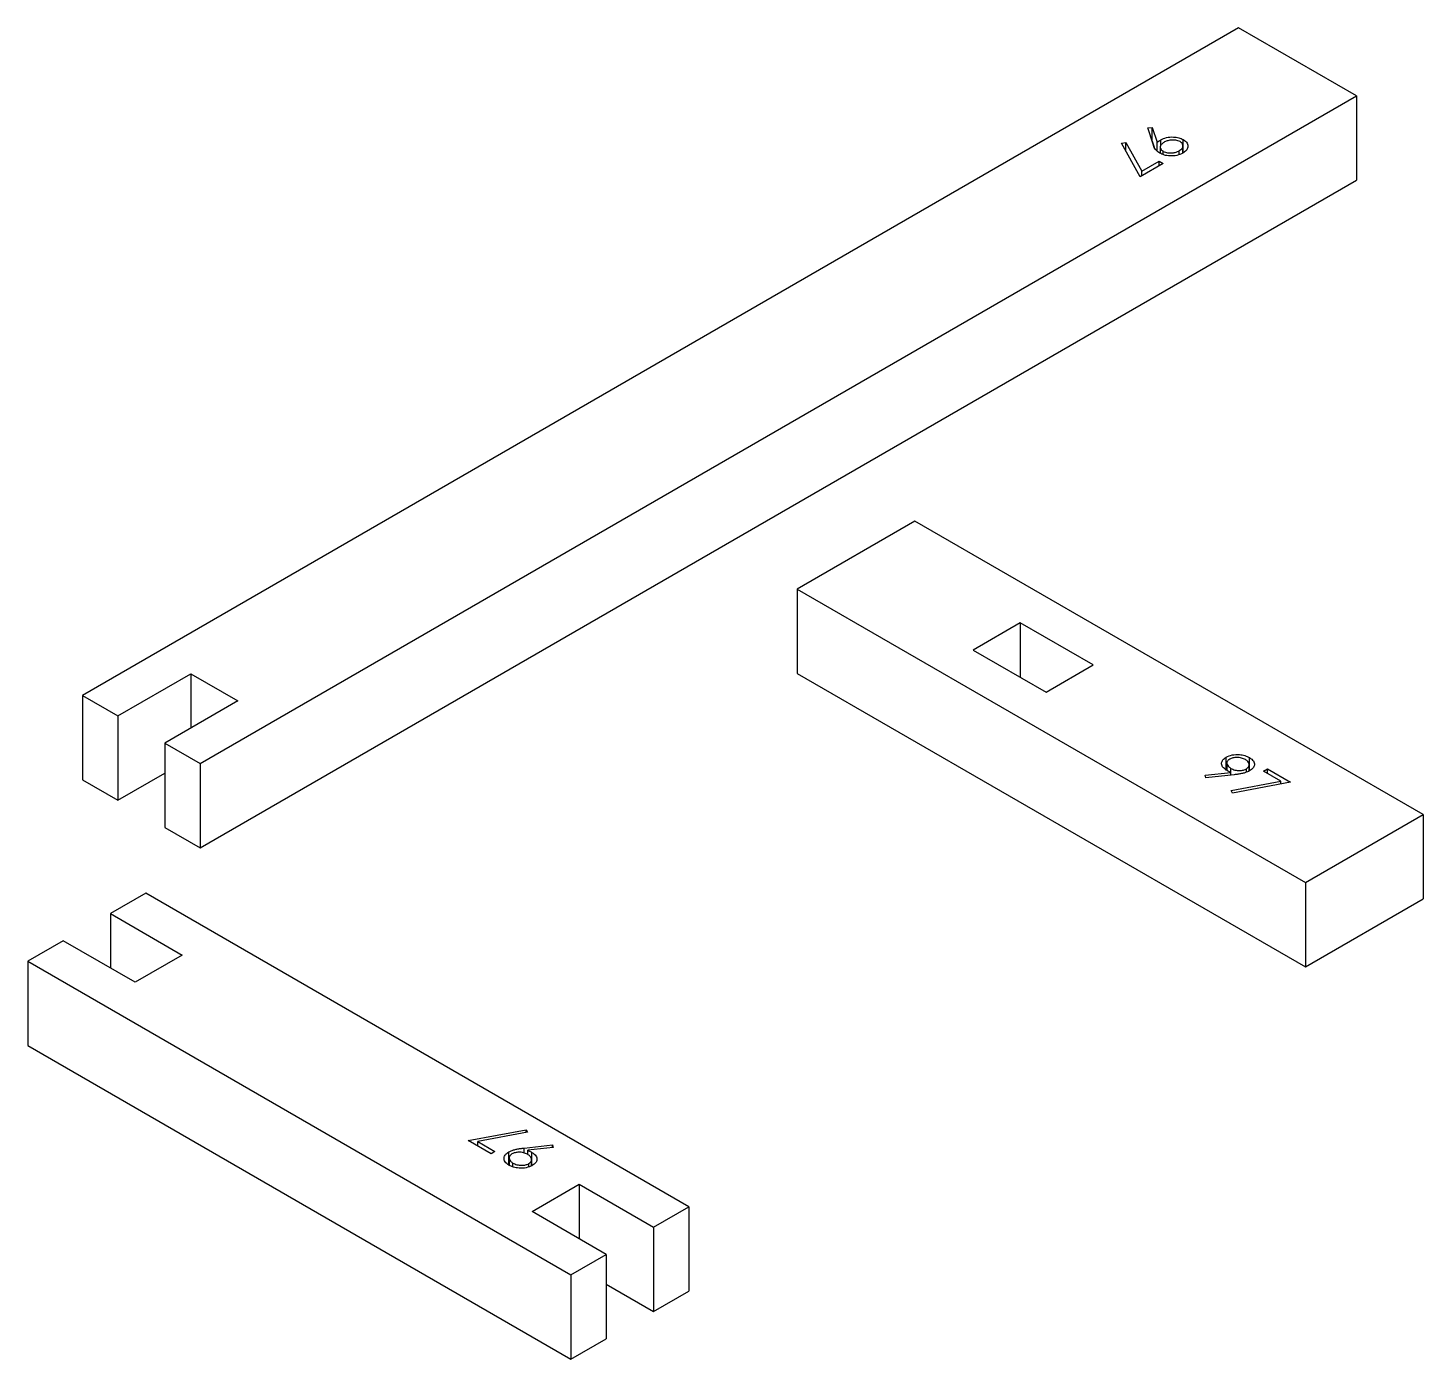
# Model space of a CAD drawing. Header units: millimetres. Extents: x 36 to 151, y 48 to 186.
# Drawn here: x 51.54 to 68.3, y 153.82 to 169.79 of the extents above; entities that cross this region are included whole.
import ezdxf

# ---------------------------------------------------------------- set-up
doc = ezdxf.new("R2010")
doc.units = ezdxf.units.MM

msp = doc.modelspace()

# ---------------------------------------------------------------- linework, layer by layer
at = {"color": 7, "linetype": 'Continuous', "lineweight": 25}
for p, q in [((66.08, 169.795), (52.2, 161.782)), ((67.495, 168.978), (66.08, 169.795)), ((53.614, 160.965), (67.495, 168.978)), ((67.495, 168.978), (67.495, 167.966)), ((64.99, 168.594), (65.044, 168.6)), ((65.054, 168.398), (64.99, 168.594)), ((65.044, 168.6), (65.102, 168.422)), ((65.044, 168.436), (65.044, 168.6)), ((64.673, 168.411), (64.727, 168.42)), ((64.898, 168.009), (64.673, 168.411)), ((64.727, 168.42), (64.92, 168.075)), ((64.727, 168.315), (64.727, 168.42)), ((65.041, 168.436), (65.044, 168.436)), ((65.044, 168.436), (65.069, 168.362)), ((65.102, 168.317), (65.102, 168.422)), ((65.14, 168.364), (65.14, 168.289)), ((65.146, 168.377), (65.146, 168.452)), ((65.412, 168.293), (65.412, 168.382)), ((65.416, 168.291), (65.416, 168.454)), ((64.92, 168.075), (65.128, 168.195)), ((65.128, 168.195), (65.174, 168.169)), ((65.128, 168.142), (65.128, 168.195)), ((65.177, 168.274), (65.177, 168.313)), ((65.367, 168.276), (65.367, 168.32)), ((65.174, 168.169), (64.898, 168.009)), ((64.92, 168.022), (64.92, 168.075)), ((53.614, 159.953), (67.495, 167.966)), ((62.194, 163.875), (60.779, 163.058)), ((68.296, 160.352), (62.194, 163.875)), ((60.779, 163.058), (66.882, 159.535)), ((60.779, 163.058), (60.779, 162.046)), ((63.459, 162.654), (62.894, 162.327)), ((64.336, 162.148), (63.459, 162.654)), ((63.459, 162.654), (63.459, 162.001)), ((62.894, 162.327), (63.77, 161.821)), ((52.624, 161.537), (53.501, 162.043)), ((53.501, 162.043), (54.067, 161.716)), ((53.501, 162.043), (53.501, 161.39)), ((60.779, 162.046), (66.882, 158.523)), ((63.77, 161.821), (64.336, 162.148)), ((52.2, 161.782), (52.624, 161.537)), ((52.2, 161.782), (52.2, 160.769)), ((54.067, 161.716), (53.19, 161.21)), ((52.624, 161.537), (52.624, 160.524)), ((53.19, 161.21), (53.19, 160.198)), ((53.19, 161.21), (53.614, 160.965)), ((65.931, 160.883), (65.931, 161.04)), ((66.212, 160.874), (66.212, 161.037)), ((52.624, 160.524), (53.19, 160.851)), ((53.614, 160.965), (53.614, 159.953)), ((65.679, 160.825), (65.986, 160.859)), ((65.689, 160.794), (65.679, 160.825)), ((66.029, 160.831), (65.689, 160.794)), ((65.941, 160.971), (65.941, 160.881)), ((65.941, 160.971), (65.941, 160.881)), ((65.986, 160.826), (65.986, 160.859)), ((65.989, 160.826), (65.989, 160.906)), ((66.175, 160.861), (66.175, 160.902)), ((66.209, 160.875), (66.209, 160.95)), ((66.209, 160.875), (66.209, 160.95)), ((66.38, 160.874), (66.426, 160.9)), ((66.588, 160.753), (66.38, 160.874)), ((66.426, 160.9), (66.702, 160.741)), ((66.426, 160.847), (66.426, 160.9)), ((52.2, 160.769), (52.624, 160.524)), ((65.99, 160.642), (66.588, 160.753)), ((66.006, 160.611), (65.99, 160.642)), ((66.702, 160.741), (66.006, 160.611)), ((66.588, 160.719), (66.588, 160.753)), ((66.882, 159.535), (68.296, 160.352)), ((68.296, 160.352), (68.296, 159.339)), ((53.19, 160.198), (53.614, 159.953)), ((66.882, 159.535), (66.882, 158.523)), ((52.959, 159.409), (52.535, 159.164)), ((59.479, 155.645), (52.959, 159.409)), ((66.882, 158.523), (68.296, 159.339)), ((52.535, 159.164), (53.398, 158.666)), ((52.535, 159.164), (52.535, 158.51)), ((51.969, 158.837), (51.545, 158.592)), ((52.832, 158.339), (51.969, 158.837)), ((53.398, 158.666), (52.832, 158.339)), ((51.545, 158.592), (58.065, 154.828)), ((51.545, 158.592), (51.545, 157.58)), ((51.545, 157.58), (58.065, 153.816)), ((56.83, 156.439), (57.527, 156.569)), ((57.543, 156.538), (56.945, 156.427)), ((57.527, 156.569), (57.543, 156.538)), ((57.527, 156.535), (57.527, 156.569)), ((57.107, 156.28), (56.83, 156.439)), ((56.945, 156.427), (57.153, 156.307)), ((56.945, 156.374), (56.945, 156.427)), ((57.153, 156.307), (57.107, 156.28)), ((57.319, 156.14), (57.319, 156.303)), ((57.503, 156.349), (57.843, 156.386)), ((57.503, 156.29), (57.503, 156.349)), ((57.853, 156.355), (57.546, 156.322)), ((57.546, 156.272), (57.546, 156.322)), ((57.597, 156.133), (57.597, 156.296)), ((57.843, 156.386), (57.853, 156.355)), ((57.843, 156.354), (57.843, 156.386)), ((57.323, 156.231), (57.323, 156.142)), ((57.369, 156.123), (57.369, 156.169)), ((57.559, 156.124), (57.559, 156.162)), ((57.591, 156.136), (57.591, 156.209)), ((57.598, 155.588), (58.164, 155.914)), ((58.164, 155.914), (59.054, 155.4)), ((58.164, 155.914), (58.164, 155.261)), ((59.054, 155.4), (59.479, 155.645)), ((59.479, 155.645), (59.479, 154.632)), ((58.489, 155.073), (57.598, 155.588)), ((59.054, 155.4), (59.054, 154.387)), ((58.065, 154.828), (58.489, 155.073)), ((58.489, 155.073), (58.489, 154.061)), ((58.065, 154.828), (58.065, 153.816)), ((58.489, 154.714), (59.054, 154.387)), ((59.054, 154.387), (59.479, 154.632)), ((58.065, 153.816), (58.489, 154.061))]:
    msp.add_line(p, q, dxfattribs=at)
for points, knots in [([(65.134, 168.292), (65.119, 168.302), (65.095, 168.319), (65.075, 168.347), (65.062, 168.372), (65.057, 168.389), (65.054, 168.398)], [0, 0, 0, 0, 0.339295, 0.559425, 0.779695, 1, 1, 1, 1]), ([(65.102, 168.422), (65.11, 168.428), (65.123, 168.438), (65.139, 168.447), (65.146, 168.452)], [0, 0, 0, 0, 0.559944, 1, 1, 1, 1]), ([(65.184, 168.421), (65.172, 168.412), (65.146, 168.395), (65.137, 168.363), (65.147, 168.334), (65.167, 168.32), (65.177, 168.313)], [0, 0, 0, 0, 0.280319, 0.55953, 0.779753, 1, 1, 1, 1]), ([(65.146, 168.452), (65.168, 168.462), (65.212, 168.482), (65.293, 168.488), (65.365, 168.479), (65.399, 168.462), (65.416, 168.454)], [0, 0, 0, 0, 0.279814, 0.559489, 0.779635, 1, 1, 1, 1]), ([(65.378, 168.43), (65.362, 168.437), (65.328, 168.45), (65.27, 168.449), (65.22, 168.439), (65.196, 168.427), (65.184, 168.421)], [0, 0, 0, 0, 0.278472, 0.558424, 0.779098, 1, 1, 1, 1]), ([(65.367, 168.32), (65.38, 168.329), (65.405, 168.347), (65.415, 168.379), (65.408, 168.408), (65.388, 168.423), (65.378, 168.43)], [0, 0, 0, 0, 0.280092, 0.560011, 0.780131, 1, 1, 1, 1]), ([(65.416, 168.454), (65.435, 168.441), (65.471, 168.414), (65.476, 168.365), (65.455, 168.323), (65.426, 168.302), (65.411, 168.292)], [0, 0, 0, 0, 0.2795384, 0.558851, 0.7794523, 1, 1, 1, 1]), ([(65.411, 168.292), (65.388, 168.282), (65.342, 168.261), (65.26, 168.255), (65.187, 168.267), (65.151, 168.283), (65.134, 168.292)], [0, 0, 0, 0, 0.27973, 0.559163, 0.779612, 1, 1, 1, 1]), ([(65.177, 168.313), (65.193, 168.306), (65.225, 168.293), (65.283, 168.293), (65.331, 168.302), (65.355, 168.314), (65.367, 168.32)], [0, 0, 0, 0, 0.278722, 0.558569, 0.779171, 1, 1, 1, 1]), ([(65.936, 160.884), (65.918, 160.897), (65.882, 160.922), (65.872, 160.969), (65.888, 161.01), (65.917, 161.03), (65.931, 161.04)], [0, 0, 0, 0, 0.2798143, 0.5594885, 0.7796351, 1, 1, 1, 1]), ([(65.936, 160.884), (65.918, 160.897), (65.882, 160.922), (65.872, 160.969), (65.888, 161.01), (65.917, 161.03), (65.931, 161.04)], [0, 0, 0, 0, 0.2798143, 0.5594885, 0.7796351, 1, 1, 1, 1]), ([(65.931, 161.04), (65.955, 161.051), (66.001, 161.072), (66.086, 161.075), (66.159, 161.062), (66.194, 161.045), (66.212, 161.037)], [0, 0, 0, 0, 0.2795384, 0.558851, 0.7794523, 1, 1, 1, 1]), ([(65.931, 161.04), (65.955, 161.051), (66.001, 161.072), (66.086, 161.075), (66.159, 161.062), (66.194, 161.045), (66.212, 161.037)], [0, 0, 0, 0, 0.279538, 0.558851, 0.779452, 1, 1, 1, 1]), ([(65.974, 161.018), (65.962, 161.009), (65.938, 160.989), (65.94, 160.955), (65.958, 160.927), (65.979, 160.913), (65.989, 160.906)], [0, 0, 0, 0, 0.278472, 0.558424, 0.779098, 1, 1, 1, 1]), ([(65.974, 161.018), (65.962, 161.009), (65.938, 160.989), (65.94, 160.955), (65.958, 160.927), (65.979, 160.913), (65.989, 160.906)], [0, 0, 0, 0, 0.278472, 0.558424, 0.779098, 1, 1, 1, 1]), ([(66.164, 161.012), (66.148, 161.019), (66.118, 161.033), (66.062, 161.039), (66.011, 161.035), (65.986, 161.024), (65.974, 161.018)], [0, 0, 0, 0, 0.280092, 0.560011, 0.780131, 1, 1, 1, 1]), ([(66.164, 161.012), (66.148, 161.019), (66.118, 161.033), (66.062, 161.039), (66.011, 161.035), (65.986, 161.024), (65.974, 161.018)], [0, 0, 0, 0, 0.280092, 0.560011, 0.780131, 1, 1, 1, 1]), ([(66.175, 160.902), (66.187, 160.911), (66.211, 160.93), (66.21, 160.963), (66.194, 160.991), (66.174, 161.005), (66.164, 161.012)], [0, 0, 0, 0, 0.2787219, 0.5585693, 0.7791712, 1, 1, 1, 1]), ([(66.175, 160.902), (66.187, 160.911), (66.211, 160.93), (66.21, 160.963), (66.194, 160.991), (66.174, 161.005), (66.164, 161.012)], [0, 0, 0, 0, 0.2787219, 0.5585693, 0.7791712, 1, 1, 1, 1]), ([(66.212, 161.037), (66.23, 161.024), (66.266, 160.997), (66.275, 160.95), (66.256, 160.908), (66.227, 160.887), (66.213, 160.877)], [0, 0, 0, 0, 0.2797299, 0.5591633, 0.7796116, 1, 1, 1, 1]), ([(66.212, 161.037), (66.23, 161.024), (66.266, 160.997), (66.275, 160.95), (66.256, 160.908), (66.227, 160.887), (66.213, 160.877)], [0, 0, 0, 0, 0.2797299, 0.5591633, 0.7796116, 1, 1, 1, 1]), ([(65.986, 160.859), (65.977, 160.863), (65.959, 160.871), (65.943, 160.88), (65.936, 160.884)], [0, 0, 0, 0, 0.559944, 1, 1, 1, 1]), ([(65.986, 160.859), (65.977, 160.863), (65.959, 160.871), (65.943, 160.88), (65.936, 160.884)], [0, 0, 0, 0, 0.559944, 1, 1, 1, 1]), ([(65.989, 160.906), (66.004, 160.899), (66.034, 160.884), (66.09, 160.879), (66.14, 160.885), (66.164, 160.896), (66.175, 160.902)], [0, 0, 0, 0, 0.280319, 0.55953, 0.779753, 1, 1, 1, 1]), ([(65.989, 160.906), (66.004, 160.899), (66.034, 160.884), (66.09, 160.879), (66.14, 160.885), (66.164, 160.896), (66.175, 160.902)], [0, 0, 0, 0, 0.280319, 0.55953, 0.779753, 1, 1, 1, 1]), ([(66.213, 160.877), (66.195, 160.869), (66.166, 160.855), (66.116, 160.843), (66.073, 160.836), (66.044, 160.832), (66.029, 160.831)], [0, 0, 0, 0, 0.339295, 0.559425, 0.779695, 1, 1, 1, 1]), ([(66.213, 160.877), (66.195, 160.869), (66.166, 160.855), (66.116, 160.843), (66.073, 160.836), (66.044, 160.832), (66.029, 160.831)], [0, 0, 0, 0, 0.339295, 0.559425, 0.779695, 1, 1, 1, 1]), ([(57.321, 156.143), (57.303, 156.156), (57.267, 156.183), (57.257, 156.231), (57.276, 156.273), (57.305, 156.293), (57.319, 156.303)], [0, 0, 0, 0, 0.27973, 0.559163, 0.779612, 1, 1, 1, 1]), ([(57.319, 156.303), (57.337, 156.312), (57.367, 156.326), (57.416, 156.337), (57.459, 156.344), (57.488, 156.348), (57.503, 156.349)], [0, 0, 0, 0, 0.339295, 0.559425, 0.779695, 1, 1, 1, 1]), ([(57.543, 156.274), (57.528, 156.281), (57.498, 156.296), (57.443, 156.301), (57.393, 156.295), (57.369, 156.284), (57.357, 156.278)], [0, 0, 0, 0, 0.280319, 0.55953, 0.779753, 1, 1, 1, 1]), ([(57.546, 156.322), (57.556, 156.317), (57.573, 156.309), (57.589, 156.3), (57.597, 156.296)], [0, 0, 0, 0, 0.559944, 1, 1, 1, 1]), ([(57.597, 156.296), (57.614, 156.283), (57.65, 156.258), (57.66, 156.211), (57.644, 156.17), (57.615, 156.15), (57.601, 156.14)], [0, 0, 0, 0, 0.2798143, 0.5594885, 0.7796351, 1, 1, 1, 1]), ([(57.601, 156.14), (57.578, 156.129), (57.532, 156.108), (57.447, 156.105), (57.374, 156.118), (57.338, 156.135), (57.321, 156.143)], [0, 0, 0, 0, 0.2795384, 0.558851, 0.7794523, 1, 1, 1, 1]), ([(57.357, 156.278), (57.345, 156.269), (57.321, 156.25), (57.322, 156.217), (57.338, 156.189), (57.358, 156.175), (57.369, 156.169)], [0, 0, 0, 0, 0.278722, 0.558569, 0.779171, 1, 1, 1, 1]), ([(57.369, 156.169), (57.384, 156.161), (57.415, 156.147), (57.47, 156.141), (57.522, 156.145), (57.546, 156.156), (57.559, 156.162)], [0, 0, 0, 0, 0.280092, 0.560011, 0.780131, 1, 1, 1, 1]), ([(57.559, 156.162), (57.571, 156.172), (57.595, 156.191), (57.592, 156.225), (57.574, 156.253), (57.554, 156.267), (57.543, 156.274)], [0, 0, 0, 0, 0.278472, 0.558424, 0.779098, 1, 1, 1, 1])]:
    msp.add_open_spline(points, degree=3, knots=knots, dxfattribs=at)

doc.saveas('drawing.dxf')
